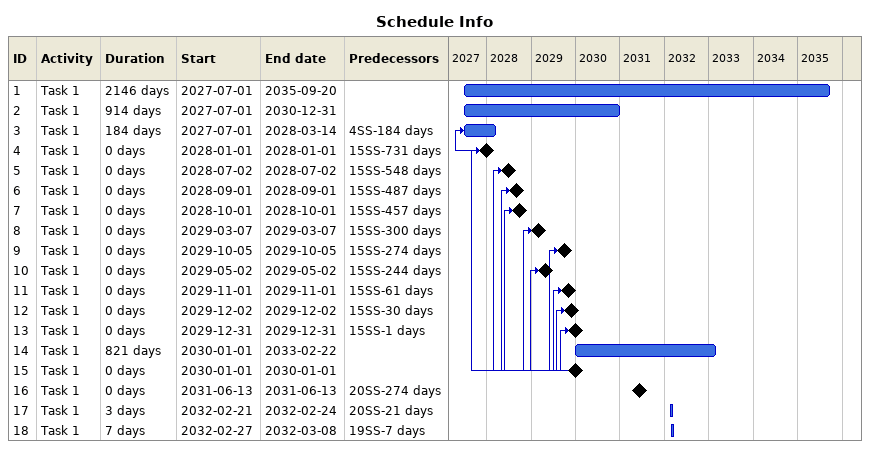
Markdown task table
Schedule Info

| ID | Task | Duration | Start | Finish | Predecessors |
|---|---|---|---|---|---|
| 1 | Task 1 | 2146d | 2027-07-01 | 2035-09-20 |  |
| 2 | Task 1 | 914d | 2027-07-01 | 2030-12-31 |  |
| 3 | Task 1 | 184d | 2027-07-01 | 2028-03-14 | 4SS-184d |
| 4 | Task 1 | 0d | 2028-01-01 | 2028-01-01 | 15SS-731d |
| 5 | Task 1 | 0d | 2028-07-02 | 2028-07-02 | 15SS-548d |
| 6 | Task 1 | 0d | 2028-09-01 | 2028-09-01 | 15SS-487d |
| 7 | Task 1 | 0d | 2028-10-01 | 2028-10-01 | 15SS-457d |
| 8 | Task 1 | 0d | 2029-03-07 | 2029-03-07 | 15SS-300d |
| 9 | Task 1 | 0d | 2029-10-05 | 2029-10-05 | 15SS-274d |
| 10 | Task 1 | 0d | 2029-05-02 | 2029-05-02 | 15SS-244d |
| 11 | Task 1 | 0d | 2029-11-01 | 2029-11-01 | 15SS-61d |
| 12 | Task 1 | 0d | 2029-12-02 | 2029-12-02 | 15SS-30d |
| 13 | Task 1 | 0d | 2029-12-31 | 2029-12-31 | 15SS-1d |
| 14 | Task 1 | 821d | 2030-01-01 | 2033-02-22 |  |
| 15 | Task 1 | 0d | 2030-01-01 | 2030-01-01 |  |
| 16 | Task 1 | 0d | 2031-06-13 | 2031-06-13 | 20SS-274d |
| 17 | Task 1 | 3d | 2032-02-21 | 2032-02-24 | 20SS-21d |
| 18 | Task 1 | 7d | 2032-02-27 | 2032-03-08 | 19SS-7d |
